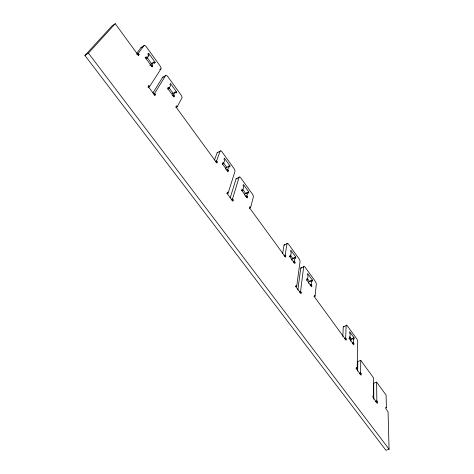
<?xml version="1.0" encoding="UTF-8"?>
<svg xmlns="http://www.w3.org/2000/svg" width="474" height="474" viewBox="0 0 474 474"><rect width="100%" height="100%" fill="white"/><g stroke="black" fill="none" stroke-linecap="round" stroke-linejoin="round"><path stroke-width="0.71" d="M355.98 368.772L357.183 368.292L356.614 367.516L356.578 369.05L361.123 375.212L361.147 373.672L360.584 372.908L360.767 360.353L357.823 361.544L357.639 371.142M357.183 368.292L357.722 341.659A2.222 0.711 66.8 0 0 356.661 338.756L347.324 325.792A2.24 0.723 66.5 0 0 346.156 325.632L343.265 326.864L342.826 336.404M348.834 338.555L350.002 338.063L349.439 337.292L349.391 338.72L353.859 344.876L353.9 343.443L353.343 342.678L353.462 338.424L350.564 339.633L350.517 341.049M350.002 338.063L350.144 333.832L349.587 333.062L349.634 331.664L354.048 337.778L354.013 339.183L353.462 338.424M346.156 325.632L345.653 338.098L346.221 338.88L346.162 340.326L314.357 296.712L314.493 295.326L315.097 296.161L313.901 296.7M315.097 296.161L316.282 284.216A2.299 0.776 65.2 0 0 315.234 281.254L305.066 267.14A2.317 0.794 64.8 0 0 303.692 266.755L300.741 268.142L297.868 289.922M308.556 283.28L308.71 281.947L311.661 280.584L311.228 284.596L311.833 285.425L311.685 286.776L306.814 280.069L306.974 278.73L307.585 279.571L306.394 280.122M307.585 279.571L308.047 275.584L307.442 274.748L307.596 273.433L312.402 280.093L312.259 281.414L311.661 280.584M303.692 266.755L300.569 291.415L301.209 292.286L301.026 293.708L295.889 286.746L296.084 285.33L296.73 286.201L295.492 286.77M296.73 286.201L300.036 261.684A2.329 0.806 64.5 0 0 298.987 258.703L288.488 244.128A2.352 0.824 64 0 0 287.031 243.654L284.056 245.099L282.593 253.643M291.812 260.232L292.008 258.928L294.982 257.512L294.413 261.411L295.035 262.27L294.846 263.585L289.815 256.647L290.017 255.344L290.645 256.215L289.448 256.789M290.645 256.215L291.249 252.34L290.621 251.475L290.823 250.201L295.788 257.08L295.604 258.366L294.982 257.512M287.031 243.654L285.141 255.03L285.781 255.913L285.567 257.234L249.585 207.896L249.905 206.658L250.592 207.6L249.365 208.24M250.592 207.6L253.335 196.941A2.441 0.883 62.3 0 0 252.304 193.913L240.81 177.963A2.471 0.895 61.7 0 0 239.097 177.205L236.076 178.84L230.216 197.865M242.729 190.127L243.731 186.602L243.049 185.654L243.381 184.493L248.82 192.023L248.5 193.196L247.825 192.26L246.853 195.821L247.535 196.763L247.215 197.966L241.693 190.364L242.036 189.179L242.729 190.127L241.503 190.779M244.466 195.051L244.797 193.86L247.825 192.26M239.097 177.205L232.509 199.003L233.238 199.992L232.858 201.254L227.005 193.321L227.402 192.071L228.136 193.066L226.868 193.742M228.136 193.066L234.962 171.464A2.494 0.907 61.4 0 0 233.931 168.418L222.039 151.905A2.53 0.924 60.8 0 0 220.22 151.028L217.181 152.741L214.461 160.005M223.521 163.643L224.7 160.265L223.995 159.288L224.386 158.174L230.014 165.971L229.641 167.097L228.936 166.125L227.798 169.538L228.504 170.516L228.124 171.671L222.407 163.797L222.804 162.659L223.521 163.643L222.294 164.324M225.423 169.171L225.891 167.808L228.936 166.125M220.22 151.028L216.582 160.911L217.311 161.912L216.891 163.068L175.86 106.798L176.411 105.767L177.199 106.846L175.943 107.604M177.199 106.846L181.933 97.946A2.666 0.984 58.7 0 0 180.932 94.853L167.832 76.675A2.714 0.995 58.1 0 0 165.699 75.437L162.612 77.38L152.978 92.845M168.951 88.395L170.652 85.486L169.87 84.402L170.433 83.448L176.636 92.033L176.091 93.011L175.315 91.938L173.662 94.889L174.444 95.967L173.893 96.969L167.589 88.282L168.163 87.305L168.951 88.395L167.707 89.165M165.699 75.437L154.672 93.313L155.508 94.445L154.868 95.487L148.137 86.363L148.8 85.344L149.642 86.487L148.024 87.5M149.642 86.487L160.976 68.89A2.743 1.007 57.7 0 0 159.987 65.785L146.401 46.926A2.797 1.025 57.1 0 0 144.132 45.54L141.027 47.578L136.779 53.201M147.698 54.06L148.735 53.39L155.17 62.301L154.56 63.214L153.754 62.1L151.881 64.849L152.693 65.969L152.065 66.899L145.518 57.881L146.17 56.975L146.987 58.106L145.945 58.782M149.885 65.205L150.643 64.097L153.754 62.1M146.987 58.106L148.913 55.399L148.101 54.279L148.735 53.39M144.132 45.54L138.254 53.378L139.089 54.528L138.408 55.446L115.259 23.7L112.065 25.88L84.929 55.488L385.937 450.3L389.071 449.204L388.046 411.728L385.907 408.825L385.866 407.243L386.405 407.966L386.079 395.067L376.634 382.115L373.719 383.247L373.814 399.197M84.929 55.488L88.401 53.147L115.259 23.7M136.666 54.415L138.254 53.378M138.035 55.221L139.089 54.528M145.121 57.65L146.17 56.975M147.87 56.074L148.913 55.399M153.931 63.101L155.17 62.301M150.839 65.519L151.881 64.849M151.65 66.638L152.693 65.969M159.738 69.678L160.976 68.89M153.594 93.982L154.672 93.313M154.429 95.114L155.508 94.445M172.222 93.84L175.315 91.938M175.398 92.791L176.636 92.033M172.418 95.653L173.662 94.889M173.2 96.732L174.444 95.967M215.338 161.604L216.582 160.911M216.067 162.606L217.311 161.912M228.8 166.641L230.014 165.971M226.566 170.213L227.798 169.538M227.277 171.191L228.504 170.516M231.247 199.678L232.509 199.003M231.97 200.662L233.238 199.992M248.82 192.023L245.799 193.617L242.872 189.576M245.633 196.461L246.853 195.821M246.32 197.409L247.535 196.763M283.926 255.616L285.141 255.03M284.572 256.499L285.781 255.913M295.788 257.08L292.819 258.496L290.337 255.065M293.216 261.98L294.413 261.411M293.839 262.839L295.035 262.27M312.402 280.093L309.457 281.449L307.454 278.682M310.037 285.141L311.228 284.596M310.642 285.97L311.833 285.425M299.337 291.984L300.569 291.415M299.971 292.849L301.209 292.286M344.468 338.596L345.653 338.098M345.036 339.378L346.221 338.88M354.048 337.778L351.157 338.987L349.551 336.771M352.176 343.158L353.343 342.678M352.733 343.923L353.9 343.443M359.381 373.382L360.584 372.908M359.944 374.146L361.147 373.672M375.633 401.413L376.836 400.957M375.633 401.525L376.836 401.075L376.634 382.115M376.184 402.272L377.387 401.816L376.836 401.075M88.401 53.147L389.071 449.204M360.767 360.353L373.411 377.695L373.524 396.59L372.967 395.843L372.973 397.431L377.405 403.415L377.387 401.816M147.343 57.775L151.639 63.7M168.999 87.649L173.134 93.36M223.509 162.86L226.975 167.642M350.564 339.633L351.116 340.391M217.181 152.741A2.524 0.936 60.8 0 1 217.886 152.545M162.612 77.38A2.708 1.007 58 0 1 163.329 77.274M141.027 47.578A2.791 1.031 57 0 1 141.969 47.619M343.265 326.864A2.234 0.735 66.5 0 1 343.923 326.468M300.741 268.142A2.311 0.806 64.8 0 1 301.665 268M284.056 245.099A2.346 0.83 64 0 1 284.803 244.833M236.076 178.84A2.471 0.907 61.7 0 1 237.267 178.976"/></g></svg>
